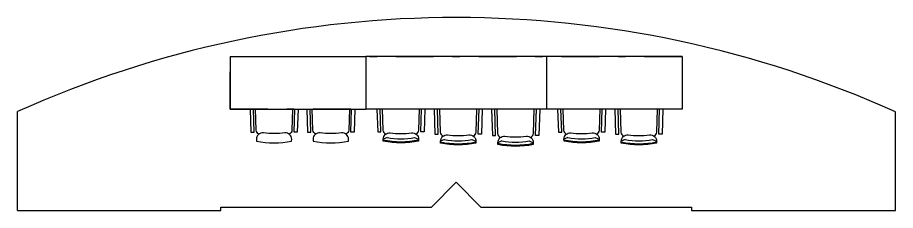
# Model space of a CAD drawing. Header units: millimetres. Extents: x 182 to 575, y -105 to 95.
# Drawn here: x 319.22 to 330.88, y -17.2 to -14.64 of the extents above; entities that cross this region are included whole.
import ezdxf

# ---------------------------------------------------------------- set-up
doc = ezdxf.new("R2010")
doc.units = ezdxf.units.MM
doc.header["$MEASUREMENT"] = 0
doc.linetypes.add('DASHDOT', pattern=[1, 0.5, -0.25, 0, -0.25])
for name, color, linetype in [('construir', 10, 'Continuous'), ('EIXOS', 31, 'DASHDOT'), ('Mob', 252, 'Continuous')]:
    doc.layers.add(name, color=color, linetype=linetype)

# ---------------------------------------------------------------- blocks, each defined once
blk = doc.blocks.new('A$Cde29f9bb')
for p, q in [((0.23, 1.118), (0.178, 1.144)), ((0.594, 1.118), (0.646, 1.144)), ((0.991, 1.101), (0.939, 1.126)), ((1.355, 1.101), (1.407, 1.126)), ((1.753, 1.074), (1.7, 1.099)), ((2.117, 1.074), (2.169, 1.099))]:
    blk.add_line(p, q)
at = {"ltscale": 0.8}
for p, q in [((0, 0), (0, 0.7)), ((0, 0.7), (2.4, 0.7)), ((0, 0), (0, 0.7)), ((2.4, 0), (2.4, 0.701)), ((2.4, 0), (2.4, 0.7)), ((2.4, 0), (2.4, 0.7)), ((0, 0), (2.4, 0))]:
    blk.add_line(p, q, dxfattribs=at)
for points in [[(0.645, 1.169), (0.646, 1.144, -0.46106), (0.553, 1.059, 0.062207), (0.27, 1.059, -0.46106), (0.178, 1.144), (0.178, 1.169, -0.102212)], [(1.407, 1.151), (1.407, 1.126, -0.46106), (1.315, 1.041, 0.062207), (1.032, 1.041, -0.46106), (0.939, 1.126), (0.94, 1.151, -0.102212)], [(2.168, 1.124), (2.169, 1.099, -0.46106), (2.076, 1.014, 0.062207), (1.793, 1.014, -0.46106), (1.7, 1.099), (1.701, 1.124, -0.102212)]]:
    blk.add_lwpolyline(points, format="xyb", close=True)
for points in [[(0.213, 1.073, 0.320836), (0.174, 1.023), (0.163, 0.7)], [(0.661, 0.7), (0.65, 1.023, 0.320836), (0.611, 1.073)], [(0.974, 1.055, 0.320836), (0.935, 1.005), (0.925, 0.7)], [(1.421, 0.7), (1.411, 1.005, 0.320836), (1.372, 1.055)], [(1.736, 1.028, 0.320836), (1.696, 0.978), (1.687, 0.7)], [(2.182, 0.7), (2.173, 0.978, 0.320836), (2.133, 1.028)]]:
    blk.add_lwpolyline(points, format="xyb")
for points in [[(0.091, 0.7), (0.103, 1.047), (0.147, 1.047), (0.135, 0.7)], [(0.732, 0.7), (0.72, 1.047), (0.676, 1.047), (0.688, 0.7)], [(0.853, 0.7), (0.865, 1.029), (0.909, 1.029), (0.897, 0.7)], [(1.493, 0.7), (1.482, 1.029), (1.438, 1.029), (1.449, 0.7)], [(1.616, 0.7), (1.626, 1.002), (1.67, 1.002), (1.66, 0.7)], [(2.254, 0.7), (2.243, 1.002), (2.199, 1.002), (2.21, 0.7)]]:
    blk.add_lwpolyline(points)
for centre, radius, start, end in [((0.412, 0.043), 1.133, 78.0887, 101.9159), ((0.412, 0.259), 0.879, 78.0414, 101.9586), ((1.173, 0.025), 1.133, 78.0887, 101.9159), ((1.173, 0.241), 0.879, 78.0414, 101.9586), ((1.935, -0.002), 1.133, 78.0887, 101.9159), ((1.935, 0.214), 0.879, 78.0414, 101.9586)]:
    blk.add_arc(centre, radius, start, end)

msp = doc.modelspace()

# ---------------------------------------------------------------- linework, layer by layer
at = {"layer": 'construir'}
for p, q in [((319.215, -17.203), (319.215, -15.888)), ((330.875, -17.203), (330.875, -15.892))]:
    msp.add_line(p, q, dxfattribs=at)
at = {"layer": 'construir', "elevation": 195.166}
msp.add_lwpolyline([(319.215, -17.203), (321.916, -17.203), (321.916, -17.158), (324.712, -17.158), (325.041, -16.829), (325.37, -17.158), (328.166, -17.158), (328.166, -17.203), (330.874, -17.203), (330.875, -17.204)], dxfattribs=at)
at = {"layer": 'construir'}
msp.add_arc((325.041, -28.837, 195.166), 14.199, 65.74, 114.2226, dxfattribs=at)
at = {"layer": 'EIXOS'}
msp.add_lwpolyline([(322.041, -15.158), (328.041, -15.158), (328.041, -15.858), (322.041, -15.858)], close=True, dxfattribs=at)
at = {"layer": 'Mob'}
for p, q in [((322.041, -15.158), (323.841, -15.158)), ((322.041, -15.158), (322.041, -15.858)), ((322.041, -15.158), (322.041, -15.858)), ((323.841, -15.158), (323.841, -15.858)), ((323.841, -15.158), (323.841, -15.858)), ((323.841, -15.158), (323.841, -15.86)), ((328.041, -15.158), (326.241, -15.158)), ((326.241, -15.158), (326.241, -15.858)), ((326.241, -15.158), (326.241, -15.858)), ((326.241, -15.158), (326.241, -15.86)), ((328.041, -15.158), (328.041, -15.858)), ((328.041, -15.158), (328.041, -15.858)), ((322.041, -15.858), (323.841, -15.858)), ((328.041, -15.858), (326.241, -15.858)), ((326.524, -16.232), (326.472, -16.257)), ((326.888, -16.232), (326.94, -16.257)), ((327.286, -16.259), (327.233, -16.284)), ((327.65, -16.259), (327.702, -16.284))]:
    msp.add_line(p, q, dxfattribs=at)
for points in [[(322.303, -15.858), (322.313, -16.161), (322.357, -16.161), (322.347, -15.858)], [(322.941, -15.858), (322.931, -16.161), (322.887, -16.161), (322.897, -15.858)], [(323.057, -15.858), (323.067, -16.161), (323.111, -16.161), (323.101, -15.858)], [(323.694, -15.858), (323.684, -16.161), (323.64, -16.161), (323.65, -15.858)], [(326.387, -15.858), (326.398, -16.161), (326.442, -16.161), (326.431, -15.858)], [(327.025, -15.858), (327.015, -16.161), (326.971, -16.161), (326.981, -15.858)], [(327.148, -15.858), (327.159, -16.188), (327.203, -16.188), (327.192, -15.858)], [(327.787, -15.858), (327.776, -16.188), (327.732, -16.188), (327.743, -15.858)]]:
    msp.add_lwpolyline(points, dxfattribs=at)
for points in [[(322.423, -16.187, -0.320836), (322.384, -16.136), (322.374, -15.858)], [(322.869, -15.858), (322.86, -16.136, -0.320836), (322.821, -16.187)], [(323.177, -16.187, -0.320836), (323.137, -16.136), (323.128, -15.858)], [(323.623, -15.858), (323.614, -16.136, -0.320836), (323.574, -16.187)], [(326.459, -15.858), (326.468, -16.136, 0.320836), (326.507, -16.187)], [(326.905, -16.187, 0.320836), (326.944, -16.136), (326.954, -15.858)], [(327.219, -15.858), (327.229, -16.163, 0.320836), (327.269, -16.213)], [(327.666, -16.213, 0.320836), (327.706, -16.163), (327.716, -15.858)]]:
    msp.add_lwpolyline(points, format="xyb", dxfattribs=at)
for points in [[(322.855, -16.282), (322.856, -16.257, 0.46106), (322.763, -16.172, -0.062207), (322.48, -16.172, 0.46106), (322.388, -16.257), (322.388, -16.282, 0.102212)], [(323.609, -16.282), (323.61, -16.257, 0.46106), (323.517, -16.172, -0.062207), (323.234, -16.172, 0.46106), (323.141, -16.257), (323.142, -16.282, 0.102212)], [(326.473, -16.282), (326.472, -16.257, -0.46106), (326.565, -16.172, 0.062207), (326.848, -16.172, -0.46106), (326.94, -16.257), (326.94, -16.282, -0.102212)], [(327.234, -16.309), (327.233, -16.284, -0.46106), (327.326, -16.199, 0.062207), (327.609, -16.199, -0.46106), (327.702, -16.284), (327.701, -16.309, -0.102212)]]:
    msp.add_lwpolyline(points, format="xyb", close=True, dxfattribs=at)
for centre, radius, start, end in [((326.706, -15.156), 1.133, 258.0887, 281.9159), ((326.706, -15.372), 0.879, 258.0414, 281.9586), ((327.468, -15.183), 1.133, 258.0887, 281.9159), ((327.468, -15.399), 0.879, 258.0414, 281.9586)]:
    msp.add_arc(centre, radius, start, end, dxfattribs=at)

# ---------------------------------------------------------------- block references
at = {"layer": 'Mob', "rotation": 180}
msp.add_blockref('A$Cde29f9bb', (326.241, -15.158), dxfattribs=at)

doc.saveas('drawing.dxf')
